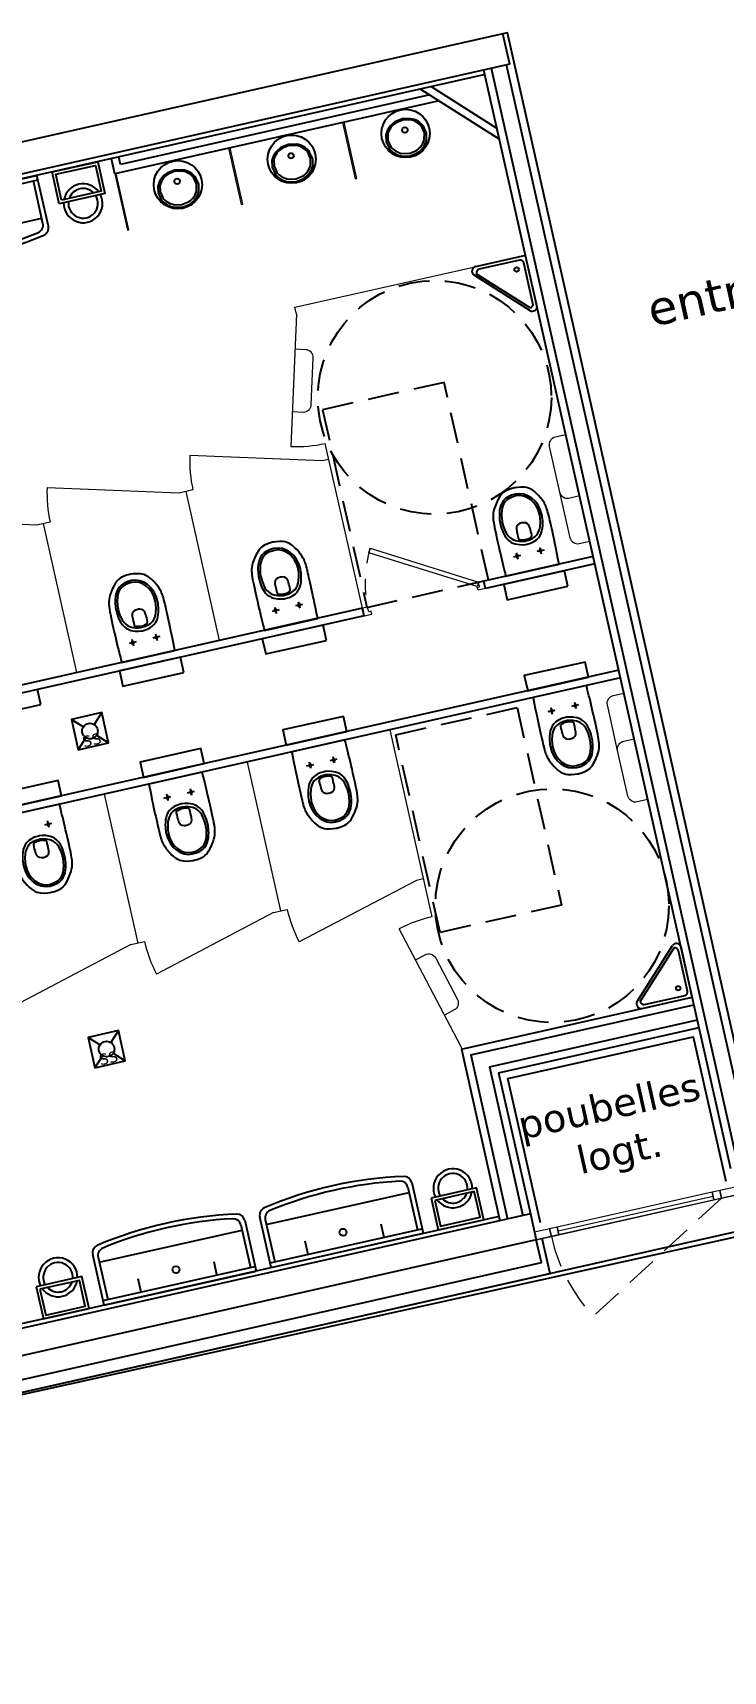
# Model space of a CAD drawing. Header units: metres. Extents: x 595893 to 596105, y 139631 to 139768.
# Drawn here: x 596018.37 to 596022.81, y 139670.27 to 139680.79 of the extents above; entities that cross this region are included whole.
import ezdxf

# ---------------------------------------------------------------- set-up
doc = ezdxf.new("R2010")
doc.units = ezdxf.units.M
doc.header["$MEASUREMENT"] = 0
for name, pattern in [('01', [0.15, 0.1, -0.05]), ('02', [0.28, 0.2, -0.08]), ('DASHED', [0.75, 0.5, -0.25])]:
    doc.linetypes.add(name, pattern=pattern)
doc.layers.add('01-MEN-CP-0.15', color=2, linetype='Continuous', lineweight=18)
for name, color, linetype in [('01-SANITAIRE-0.15', 44, 'Continuous'), ('06-SYMB-DIVERS-0.20', 20, 'Continuous'), ('06-TXT-DIVERS-0.20', 70, 'Continuous'), ('08-VU-0.13', 44, 'Continuous'), ('08-VU-0.20', 32, 'Continuous')]:
    doc.layers.add(name, color=color, linetype=linetype)
doc.styles.add('locaux 100', font='verdana.ttf', dxfattribs={"height": 0.22})
doc.styles.add('locaux 20', font='verdana.ttf', dxfattribs={"height": 0.07})

msp = doc.modelspace()

# ---------------------------------------------------------------- linework, layer by layer
at = {"color": 251, "true_color": 0x666666}
for p, q in [((596020.733, 139680.3), (596020.694, 139680.291)), ((596020.694, 139680.291), (596020.696, 139680.28)), ((596020.733, 139680.3), (596020.772, 139680.308)), ((596020.772, 139680.308), (596020.774, 139680.297)), ((596020.772, 139680.308), (596020.772, 139680.308)), ((596020.001, 139680.135), (596019.962, 139680.126)), ((596019.962, 139680.126), (596019.964, 139680.115)), ((596020.001, 139680.135), (596020.04, 139680.144)), ((596020.04, 139680.144), (596020.042, 139680.133)), ((596020.04, 139680.144), (596020.04, 139680.144)), ((596019.269, 139679.97), (596019.23, 139679.962)), ((596019.23, 139679.962), (596019.233, 139679.951)), ((596019.269, 139679.97), (596019.308, 139679.979)), ((596019.308, 139679.979), (596019.311, 139679.968)), ((596019.308, 139679.979), (596019.309, 139679.979)), ((596017.423, 139679.657), (596018.398, 139679.877)), ((596017.429, 139679.628), (596018.405, 139679.848)), ((596018.437, 139679.568), (596018.376, 139679.841)), ((596018.472, 139679.551), (596018.398, 139679.877)), ((596017.513, 139679.395), (596018.43, 139679.602)), ((596018.62, 139676.385), (596018.697, 139676.337)), ((596018.815, 139676.429), (596018.766, 139676.352)), ((596018.713, 139676.268), (596018.664, 139676.19)), ((596018.782, 139676.283), (596018.859, 139676.234)), ((596018.727, 139674.344), (596018.804, 139674.295)), ((596018.922, 139674.388), (596018.873, 139674.311)), ((596018.889, 139674.242), (596018.966, 139674.193)), ((596018.82, 139674.226), (596018.771, 139674.149)), ((596020.806, 139673.412), (596020.879, 139673.086)), ((596019.872, 139673.142), (596020.789, 139673.348)), ((596020.782, 139673.381), (596020.843, 139673.108)), ((596019.903, 139672.866), (596019.83, 139673.192)), ((596018.799, 139672.9), (596019.716, 139673.107)), ((596019.709, 139673.14), (596019.77, 139672.867)), ((596019.733, 139673.17), (596019.806, 139672.844)), ((596019.865, 139673.175), (596019.926, 139672.902)), ((596019.897, 139672.896), (596020.872, 139673.115)), ((596019.903, 139672.866), (596020.879, 139673.086)), ((596020.629, 139673.06), (596020.61, 139673.144)), ((596020.141, 139672.95), (596020.122, 139673.035)), ((596018.83, 139672.625), (596018.757, 139672.951)), ((596018.792, 139672.933), (596018.853, 139672.661)), ((596018.824, 139672.654), (596019.799, 139672.874)), ((596019.555, 139672.819), (596019.536, 139672.903)), ((596018.83, 139672.625), (596019.806, 139672.844)), ((596019.068, 139672.709), (596019.049, 139672.793))]:
    msp.add_line(p, q, dxfattribs=at)
for points in [[(596020.746, 139680.24), (596020.698, 139680.22, 0.094786), (596020.662, 139680.185, 0.10165), (596020.64, 139680.137), (596020.641, 139680.093), (596020.661, 139680.051, 0.10165), (596020.697, 139680.018, 0.094786), (596020.744, 139680.001), (596020.797, 139680.003), (596020.845, 139680.023, 0.094786), (596020.881, 139680.057, 0.10165), (596020.901, 139680.102), (596020.901, 139680.149), (596020.882, 139680.192, 0.10165), (596020.845, 139680.225, 0.094786), (596020.798, 139680.241)], [(596020.748, 139680.232), (596020.704, 139680.214, 0.094786), (596020.672, 139680.184, 0.10165), (596020.652, 139680.14), (596020.653, 139680.101), (596020.671, 139680.062, 0.10165), (596020.704, 139680.033, 0.094786), (596020.746, 139680.018), (596020.793, 139680.019), (596020.837, 139680.037, 0.094786), (596020.869, 139680.068, 0.10165), (596020.887, 139680.109), (596020.888, 139680.151), (596020.87, 139680.189, 0.10165), (596020.837, 139680.219, 0.094786), (596020.795, 139680.234)], [(596020.014, 139680.075), (596019.966, 139680.055, 0.094786), (596019.93, 139680.021, 0.10165), (596019.908, 139679.972), (596019.91, 139679.929), (596019.929, 139679.886, 0.10165), (596019.966, 139679.853, 0.094786), (596020.013, 139679.836), (596020.065, 139679.838), (596020.113, 139679.858, 0.094786), (596020.15, 139679.892, 0.10165), (596020.17, 139679.937), (596020.17, 139679.984), (596020.15, 139680.027, 0.10165), (596020.114, 139680.06, 0.094786), (596020.067, 139680.077)], [(596020.016, 139680.068), (596019.972, 139680.05, 0.094786), (596019.94, 139680.019, 0.10165), (596019.92, 139679.975), (596019.922, 139679.936), (596019.939, 139679.898, 0.10165), (596019.972, 139679.868, 0.094786), (596020.014, 139679.853), (596020.062, 139679.855), (596020.105, 139679.872, 0.094786), (596020.138, 139679.903, 0.10165), (596020.156, 139679.944), (596020.156, 139679.986), (596020.139, 139680.025, 0.10165), (596020.105, 139680.054, 0.094786), (596020.063, 139680.069)], [(596019.283, 139679.91), (596019.234, 139679.891, 0.094786), (596019.198, 139679.856, 0.10165), (596019.176, 139679.807), (596019.178, 139679.764), (596019.197, 139679.721, 0.10165), (596019.234, 139679.689, 0.094786), (596019.281, 139679.672), (596019.333, 139679.673), (596019.382, 139679.693, 0.094786), (596019.418, 139679.728, 0.10165), (596019.438, 139679.773), (596019.438, 139679.82), (596019.419, 139679.862, 0.10165), (596019.382, 139679.895, 0.094786), (596019.335, 139679.912)], [(596019.284, 139679.903), (596019.241, 139679.885, 0.094786), (596019.208, 139679.854, 0.10165), (596019.189, 139679.811), (596019.19, 139679.772), (596019.207, 139679.733, 0.10165), (596019.24, 139679.704, 0.094786), (596019.283, 139679.689), (596019.33, 139679.69), (596019.373, 139679.708, 0.094786), (596019.406, 139679.739, 0.10165), (596019.424, 139679.779), (596019.424, 139679.822), (596019.407, 139679.86, 0.10165), (596019.374, 139679.89, 0.094786), (596019.331, 139679.905)]]:
    msp.add_lwpolyline(points, format="xyb", close=True, dxfattribs=at)
for points in [[(596018.542, 139679.694), (596018.496, 139679.899), (596018.789, 139679.965), (596018.835, 139679.76)], [(596018.557, 139679.718), (596018.52, 139679.884), (596018.774, 139679.941), (596018.811, 139679.775)], [(596018.664, 139676.19), (596018.859, 139676.234), (596018.815, 139676.429), (596018.62, 139676.385)], [(596018.771, 139674.149), (596018.966, 139674.193), (596018.922, 139674.388), (596018.727, 139674.344)], [(596020.931, 139673.312), (596020.977, 139673.108), (596021.269, 139673.173), (596021.223, 139673.378)], [(596020.954, 139673.297), (596020.992, 139673.132), (596021.245, 139673.189), (596021.208, 139673.354)], [(596018.394, 139672.742), (596018.44, 139672.537), (596018.733, 139672.603), (596018.687, 139672.808)], [(596018.418, 139672.727), (596018.455, 139672.561), (596018.709, 139672.618), (596018.671, 139672.784)]]:
    msp.add_lwpolyline(points, close=True, dxfattribs=at)
for centre, radius in [((596020.767, 139680.146), 0.155), ((596020.035, 139679.981), 0.155), ((596020.762, 139680.168), 0.0175), ((596019.304, 139679.817), 0.155), ((596020.031, 139680.003), 0.0175), ((596019.299, 139679.839), 0.0175), ((596018.739, 139676.31), 0.05), ((596018.846, 139674.269), 0.05), ((596020.365, 139673.093), 0.0225), ((596019.292, 139672.852), 0.0225)]:
    msp.add_circle(centre, radius, dxfattribs=at)
for centre, radius, start, end in [((596020.735, 139680.29), 0.01, 92.0027, 113.347), ((596020.003, 139680.125), 0.01, 92.0027, 113.347), ((596019.271, 139679.96), 0.01, 92.0027, 113.347), ((596018.695, 139679.698), 0.125, 36.253, 169.0966), ((596018.695, 139679.698), 0.125, 178.7882, 26.5613), ((596018.695, 139679.698), 0.095, 174.2663, 31.0833), ((596018.695, 139679.698), 0.095, 44.4317, 160.9179), ((596017.438, 139681.869), 2.55, 273.0013, 292.3483), ((596018.388, 139679.557), 0.05, 292.3483, 12.6748), ((596018.423, 139679.54), 0.05, 293.0466, 12.6748), ((596017.444, 139681.84), 2.55, 272.303, 293.0466), ((596020.857, 139670.903), 2.55, 92.303, 113.0466), ((596020.864, 139670.874), 2.55, 93.0013, 112.3483), ((596020.733, 139673.37), 0.05, 12.6748, 93.0013), ((596020.757, 139673.401), 0.05, 12.6748, 92.303), ((596021.07, 139673.375), 0.125, 358.7882, 206.5613), ((596021.07, 139673.375), 0.095, 354.2663, 211.0833), ((596021.07, 139673.375), 0.125, 216.253, 349.0966), ((596021.07, 139673.375), 0.095, 224.4317, 340.9179), ((596019.784, 139670.662), 2.55, 92.303, 113.0466), ((596019.684, 139673.159), 0.05, 12.6748, 92.303), ((596019.879, 139673.203), 0.05, 113.0466, 192.6748), ((596019.914, 139673.186), 0.05, 112.3483, 192.6748), ((596019.791, 139670.633), 2.55, 93.0013, 112.3483), ((596019.66, 139673.129), 0.05, 12.6748, 93.0013), ((596018.806, 139672.962), 0.05, 113.0466, 192.6748), ((596018.84, 139672.944), 0.05, 112.3483, 192.6748), ((596018.534, 139672.804), 0.125, 358.7882, 206.5613), ((596018.534, 139672.804), 0.095, 354.2663, 211.0833), ((596018.534, 139672.804), 0.125, 216.253, 349.0966), ((596018.534, 139672.804), 0.095, 224.4317, 340.9179)]:
    msp.add_arc(centre, radius, start, end, dxfattribs=at)
at = {"color": 251, "linetype": 'Continuous', "true_color": 0x666666}
for points, knots in [([(596021.753, 139677.382), (596021.753, 139677.382), (596021.411, 139677.305), (596021.411, 139677.305), (596021.411, 139677.305), (596021.384, 139677.408), (596021.361, 139677.512), (596021.338, 139677.616), (596021.338, 139677.616), (596021.328, 139677.662), (596021.327, 139677.721), (596021.348, 139677.769), (596021.348, 139677.769), (596021.368, 139677.818), (596021.404, 139677.857), (596021.464, 139677.871), (596021.464, 139677.871), (596021.534, 139677.886), (596021.594, 139677.856), (596021.633, 139677.808), (596021.633, 139677.808), (596021.661, 139677.774), (596021.677, 139677.732), (596021.686, 139677.694), (596021.686, 139677.694), (596021.71, 139677.59), (596021.732, 139677.486), (596021.753, 139677.382)], [0, 0, 0, 0, 0.125, 0.125, 0.125, 0.1875, 0.25, 0.25, 0.25, 0.3125, 0.375, 0.375, 0.375, 0.4375, 0.5, 0.5, 0.5, 0.5625, 0.625, 0.625, 0.625, 0.6875, 0.75, 0.75, 0.75, 0.875, 1, 1, 1, 1]), ([(596021.472, 139677.831), (596021.546, 139677.847), (596021.622, 139677.789), (596021.642, 139677.7), (596021.642, 139677.7), (596021.662, 139677.611), (596021.618, 139677.526), (596021.545, 139677.509), (596021.545, 139677.509), (596021.471, 139677.493), (596021.395, 139677.551), (596021.375, 139677.64), (596021.375, 139677.64), (596021.355, 139677.729), (596021.399, 139677.814), (596021.472, 139677.831)], [0, 0, 0, 0, 0.2, 0.2, 0.2, 0.3, 0.4, 0.4, 0.4, 0.5, 0.6, 0.6, 0.6, 0.8, 1, 1, 1, 1]), ([(596021.475, 139677.819), (596021.541, 139677.834), (596021.609, 139677.782), (596021.627, 139677.702), (596021.627, 139677.702), (596021.645, 139677.622), (596021.606, 139677.546), (596021.54, 139677.531), (596021.54, 139677.531), (596021.474, 139677.516), (596021.406, 139677.568), (596021.388, 139677.648), (596021.388, 139677.648), (596021.37, 139677.728), (596021.409, 139677.804), (596021.475, 139677.819)], [0, 0, 0, 0, 0.2, 0.2, 0.2, 0.3, 0.4, 0.4, 0.4, 0.5, 0.6, 0.6, 0.6, 0.8, 1, 1, 1, 1]), ([(596021.578, 139677.568), (596021.579, 139677.564), (596021.577, 139677.558), (596021.574, 139677.556), (596021.574, 139677.556), (596021.563, 139677.548), (596021.551, 139677.542), (596021.538, 139677.54), (596021.538, 139677.54), (596021.525, 139677.537), (596021.512, 139677.537), (596021.499, 139677.539), (596021.499, 139677.539), (596021.495, 139677.54), (596021.491, 139677.544), (596021.49, 139677.548), (596021.49, 139677.548), (596021.485, 139677.58), (596021.469, 139677.636), (596021.514, 139677.646), (596021.514, 139677.646), (596021.559, 139677.657), (596021.569, 139677.601), (596021.578, 139677.568)], [0, 0, 0, 0, 0.142857, 0.142857, 0.142857, 0.214286, 0.285714, 0.285714, 0.285714, 0.357143, 0.428571, 0.428571, 0.428571, 0.5, 0.571429, 0.571429, 0.571429, 0.642857, 0.714286, 0.714286, 0.714286, 0.857143, 1, 1, 1, 1]), ([(596020.202, 139677.033), (596020.202, 139677.033), (596019.86, 139676.956), (596019.86, 139676.956), (596019.86, 139676.956), (596019.833, 139677.059), (596019.81, 139677.163), (596019.787, 139677.267), (596019.787, 139677.267), (596019.777, 139677.314), (596019.775, 139677.372), (596019.796, 139677.42), (596019.796, 139677.42), (596019.817, 139677.469), (596019.853, 139677.508), (596019.912, 139677.522), (596019.912, 139677.522), (596019.983, 139677.538), (596020.042, 139677.507), (596020.082, 139677.459), (596020.082, 139677.459), (596020.11, 139677.425), (596020.126, 139677.383), (596020.135, 139677.345), (596020.135, 139677.345), (596020.159, 139677.241), (596020.181, 139677.138), (596020.202, 139677.033)], [0, 0, 0, 0, 0.125, 0.125, 0.125, 0.1875, 0.25, 0.25, 0.25, 0.3125, 0.375, 0.375, 0.375, 0.4375, 0.5, 0.5, 0.5, 0.5625, 0.625, 0.625, 0.625, 0.6875, 0.75, 0.75, 0.75, 0.875, 1, 1, 1, 1]), ([(596019.921, 139677.482), (596019.995, 139677.499), (596020.071, 139677.44), (596020.091, 139677.351), (596020.091, 139677.351), (596020.111, 139677.262), (596020.067, 139677.177), (596019.994, 139677.161), (596019.994, 139677.161), (596019.92, 139677.144), (596019.844, 139677.203), (596019.824, 139677.291), (596019.824, 139677.291), (596019.804, 139677.38), (596019.848, 139677.465), (596019.921, 139677.482)], [0, 0, 0, 0, 0.2, 0.2, 0.2, 0.3, 0.4, 0.4, 0.4, 0.5, 0.6, 0.6, 0.6, 0.8, 1, 1, 1, 1]), ([(596019.924, 139677.47), (596019.99, 139677.485), (596020.058, 139677.433), (596020.076, 139677.353), (596020.076, 139677.353), (596020.094, 139677.273), (596020.055, 139677.197), (596019.989, 139677.182), (596019.989, 139677.182), (596019.923, 139677.167), (596019.855, 139677.22), (596019.837, 139677.299), (596019.837, 139677.299), (596019.819, 139677.379), (596019.858, 139677.456), (596019.924, 139677.47)], [0, 0, 0, 0, 0.2, 0.2, 0.2, 0.3, 0.4, 0.4, 0.4, 0.5, 0.6, 0.6, 0.6, 0.8, 1, 1, 1, 1]), ([(596021.481, 139677.441), (596021.485, 139677.442), (596021.489, 139677.44), (596021.49, 139677.436), (596021.49, 139677.436), (596021.491, 139677.432), (596021.488, 139677.428), (596021.484, 139677.427), (596021.484, 139677.427), (596021.48, 139677.426), (596021.476, 139677.428), (596021.475, 139677.432), (596021.475, 139677.432), (596021.474, 139677.436), (596021.477, 139677.44), (596021.481, 139677.441)], [0, 0, 0, 0, 0.2, 0.2, 0.2, 0.3, 0.4, 0.4, 0.4, 0.5, 0.6, 0.6, 0.6, 0.8, 1, 1, 1, 1]), ([(596021.632, 139677.475), (596021.636, 139677.476), (596021.64, 139677.474), (596021.641, 139677.47), (596021.641, 139677.47), (596021.642, 139677.466), (596021.639, 139677.462), (596021.635, 139677.461), (596021.635, 139677.461), (596021.631, 139677.46), (596021.627, 139677.462), (596021.626, 139677.466), (596021.626, 139677.466), (596021.625, 139677.47), (596021.628, 139677.474), (596021.632, 139677.475)], [0, 0, 0, 0, 0.2, 0.2, 0.2, 0.3, 0.4, 0.4, 0.4, 0.5, 0.6, 0.6, 0.6, 0.8, 1, 1, 1, 1]), ([(596019.285, 139676.827), (596019.285, 139676.827), (596018.943, 139676.75), (596018.943, 139676.75), (596018.943, 139676.75), (596018.916, 139676.853), (596018.892, 139676.957), (596018.87, 139677.061), (596018.87, 139677.061), (596018.86, 139677.107), (596018.858, 139677.166), (596018.879, 139677.214), (596018.879, 139677.214), (596018.9, 139677.263), (596018.936, 139677.302), (596018.995, 139677.315), (596018.995, 139677.315), (596019.066, 139677.331), (596019.125, 139677.301), (596019.165, 139677.253), (596019.165, 139677.253), (596019.192, 139677.219), (596019.209, 139677.177), (596019.218, 139677.139), (596019.218, 139677.139), (596019.242, 139677.035), (596019.264, 139676.931), (596019.285, 139676.827)], [0, 0, 0, 0, 0.125, 0.125, 0.125, 0.1875, 0.25, 0.25, 0.25, 0.3125, 0.375, 0.375, 0.375, 0.4375, 0.5, 0.5, 0.5, 0.5625, 0.625, 0.625, 0.625, 0.6875, 0.75, 0.75, 0.75, 0.875, 1, 1, 1, 1]), ([(596019.004, 139677.276), (596019.078, 139677.292), (596019.154, 139677.234), (596019.174, 139677.145), (596019.174, 139677.145), (596019.194, 139677.056), (596019.15, 139676.971), (596019.076, 139676.954), (596019.076, 139676.954), (596019.003, 139676.938), (596018.927, 139676.996), (596018.907, 139677.085), (596018.907, 139677.085), (596018.887, 139677.174), (596018.931, 139677.259), (596019.004, 139677.276)], [0, 0, 0, 0, 0.2, 0.2, 0.2, 0.3, 0.4, 0.4, 0.4, 0.5, 0.6, 0.6, 0.6, 0.8, 1, 1, 1, 1]), ([(596020.026, 139677.219), (596020.027, 139677.215), (596020.026, 139677.209), (596020.022, 139677.207), (596020.022, 139677.207), (596020.012, 139677.199), (596020, 139677.194), (596019.987, 139677.191), (596019.987, 139677.191), (596019.974, 139677.188), (596019.96, 139677.188), (596019.948, 139677.19), (596019.948, 139677.19), (596019.944, 139677.191), (596019.94, 139677.195), (596019.939, 139677.199), (596019.939, 139677.199), (596019.934, 139677.231), (596019.918, 139677.288), (596019.963, 139677.298), (596019.963, 139677.298), (596020.008, 139677.308), (596020.018, 139677.252), (596020.026, 139677.219)], [0, 0, 0, 0, 0.142857, 0.142857, 0.142857, 0.214286, 0.285714, 0.285714, 0.285714, 0.357143, 0.428571, 0.428571, 0.428571, 0.5, 0.571429, 0.571429, 0.571429, 0.642857, 0.714286, 0.714286, 0.714286, 0.857143, 1, 1, 1, 1]), ([(596019.007, 139677.264), (596019.073, 139677.279), (596019.141, 139677.226), (596019.159, 139677.147), (596019.159, 139677.147), (596019.177, 139677.067), (596019.138, 139676.991), (596019.072, 139676.976), (596019.072, 139676.976), (596019.006, 139676.961), (596018.938, 139677.013), (596018.92, 139677.093), (596018.92, 139677.093), (596018.902, 139677.173), (596018.941, 139677.249), (596019.007, 139677.264)], [0, 0, 0, 0, 0.2, 0.2, 0.2, 0.3, 0.4, 0.4, 0.4, 0.5, 0.6, 0.6, 0.6, 0.8, 1, 1, 1, 1]), ([(596019.109, 139677.012), (596019.11, 139677.008), (596019.109, 139677.003), (596019.105, 139677.001), (596019.105, 139677.001), (596019.095, 139676.993), (596019.083, 139676.987), (596019.07, 139676.984), (596019.07, 139676.984), (596019.057, 139676.982), (596019.043, 139676.982), (596019.03, 139676.984), (596019.03, 139676.984), (596019.026, 139676.985), (596019.023, 139676.989), (596019.022, 139676.993), (596019.022, 139676.993), (596019.017, 139677.025), (596019.001, 139677.081), (596019.046, 139677.091), (596019.046, 139677.091), (596019.091, 139677.101), (596019.101, 139677.046), (596019.109, 139677.012)], [0, 0, 0, 0, 0.142857, 0.142857, 0.142857, 0.214286, 0.285714, 0.285714, 0.285714, 0.357143, 0.428571, 0.428571, 0.428571, 0.5, 0.571429, 0.571429, 0.571429, 0.642857, 0.714286, 0.714286, 0.714286, 0.857143, 1, 1, 1, 1]), ([(596019.929, 139677.092), (596019.933, 139677.093), (596019.937, 139677.091), (596019.938, 139677.087), (596019.938, 139677.087), (596019.939, 139677.083), (596019.937, 139677.079), (596019.933, 139677.078), (596019.933, 139677.078), (596019.929, 139677.077), (596019.925, 139677.079), (596019.924, 139677.083), (596019.924, 139677.083), (596019.923, 139677.087), (596019.925, 139677.091), (596019.929, 139677.092)], [0, 0, 0, 0, 0.2, 0.2, 0.2, 0.3, 0.4, 0.4, 0.4, 0.5, 0.6, 0.6, 0.6, 0.8, 1, 1, 1, 1]), ([(596020.081, 139677.126), (596020.085, 139677.127), (596020.089, 139677.125), (596020.09, 139677.121), (596020.09, 139677.121), (596020.091, 139677.117), (596020.088, 139677.113), (596020.084, 139677.112), (596020.084, 139677.112), (596020.08, 139677.111), (596020.076, 139677.113), (596020.075, 139677.117), (596020.075, 139677.117), (596020.074, 139677.121), (596020.077, 139677.125), (596020.081, 139677.126)], [0, 0, 0, 0, 0.2, 0.2, 0.2, 0.3, 0.4, 0.4, 0.4, 0.5, 0.6, 0.6, 0.6, 0.8, 1, 1, 1, 1]), ([(596019.012, 139676.886), (596019.016, 139676.887), (596019.02, 139676.884), (596019.021, 139676.88), (596019.021, 139676.88), (596019.022, 139676.876), (596019.02, 139676.872), (596019.016, 139676.872), (596019.016, 139676.872), (596019.012, 139676.871), (596019.008, 139676.873), (596019.007, 139676.877), (596019.007, 139676.877), (596019.006, 139676.881), (596019.008, 139676.885), (596019.012, 139676.886)], [0, 0, 0, 0, 0.2, 0.2, 0.2, 0.3, 0.4, 0.4, 0.4, 0.5, 0.6, 0.6, 0.6, 0.8, 1, 1, 1, 1]), ([(596019.164, 139676.92), (596019.168, 139676.921), (596019.172, 139676.918), (596019.173, 139676.914), (596019.173, 139676.914), (596019.173, 139676.91), (596019.171, 139676.906), (596019.167, 139676.906), (596019.167, 139676.906), (596019.163, 139676.905), (596019.159, 139676.907), (596019.158, 139676.911), (596019.158, 139676.911), (596019.157, 139676.915), (596019.16, 139676.919), (596019.164, 139676.92)], [0, 0, 0, 0, 0.2, 0.2, 0.2, 0.3, 0.4, 0.4, 0.4, 0.5, 0.6, 0.6, 0.6, 0.8, 1, 1, 1, 1]), ([(596021.586, 139676.525), (596021.586, 139676.525), (596021.928, 139676.602), (596021.928, 139676.602), (596021.928, 139676.602), (596021.955, 139676.499), (596021.978, 139676.395), (596022.001, 139676.291), (596022.001, 139676.291), (596022.011, 139676.244), (596022.013, 139676.186), (596021.992, 139676.137), (596021.992, 139676.137), (596021.971, 139676.089), (596021.935, 139676.05), (596021.876, 139676.036), (596021.876, 139676.036), (596021.805, 139676.02), (596021.746, 139676.051), (596021.706, 139676.099), (596021.706, 139676.099), (596021.678, 139676.133), (596021.662, 139676.175), (596021.653, 139676.213), (596021.653, 139676.213), (596021.629, 139676.317), (596021.607, 139676.42), (596021.586, 139676.525)], [0, 0, 0, 0, 0.125, 0.125, 0.125, 0.1875, 0.25, 0.25, 0.25, 0.3125, 0.375, 0.375, 0.375, 0.4375, 0.5, 0.5, 0.5, 0.5625, 0.625, 0.625, 0.625, 0.6875, 0.75, 0.75, 0.75, 0.875, 1, 1, 1, 1]), ([(596021.707, 139676.432), (596021.703, 139676.431), (596021.699, 139676.433), (596021.698, 139676.437), (596021.698, 139676.437), (596021.697, 139676.441), (596021.7, 139676.445), (596021.704, 139676.446), (596021.704, 139676.446), (596021.708, 139676.447), (596021.712, 139676.445), (596021.713, 139676.44), (596021.713, 139676.44), (596021.714, 139676.436), (596021.711, 139676.432), (596021.707, 139676.432)], [0, 0, 0, 0, 0.2, 0.2, 0.2, 0.3, 0.4, 0.4, 0.4, 0.5, 0.6, 0.6, 0.6, 0.8, 1, 1, 1, 1]), ([(596021.859, 139676.466), (596021.855, 139676.465), (596021.851, 139676.467), (596021.85, 139676.471), (596021.85, 139676.471), (596021.849, 139676.475), (596021.851, 139676.479), (596021.855, 139676.48), (596021.855, 139676.48), (596021.859, 139676.481), (596021.863, 139676.479), (596021.864, 139676.475), (596021.864, 139676.475), (596021.865, 139676.47), (596021.863, 139676.467), (596021.859, 139676.466)], [0, 0, 0, 0, 0.2, 0.2, 0.2, 0.3, 0.4, 0.4, 0.4, 0.5, 0.6, 0.6, 0.6, 0.8, 1, 1, 1, 1]), ([(596021.867, 139676.076), (596021.793, 139676.059), (596021.717, 139676.118), (596021.697, 139676.207), (596021.697, 139676.207), (596021.677, 139676.295), (596021.721, 139676.381), (596021.795, 139676.397), (596021.795, 139676.397), (596021.868, 139676.414), (596021.944, 139676.355), (596021.964, 139676.267), (596021.964, 139676.267), (596021.984, 139676.178), (596021.94, 139676.092), (596021.867, 139676.076)], [0, 0, 0, 0, 0.2, 0.2, 0.2, 0.3, 0.4, 0.4, 0.4, 0.5, 0.6, 0.6, 0.6, 0.8, 1, 1, 1, 1]), ([(596021.864, 139676.088), (596021.798, 139676.073), (596021.73, 139676.125), (596021.712, 139676.205), (596021.712, 139676.205), (596021.694, 139676.284), (596021.733, 139676.361), (596021.799, 139676.376), (596021.799, 139676.376), (596021.865, 139676.391), (596021.933, 139676.338), (596021.951, 139676.259), (596021.951, 139676.259), (596021.969, 139676.179), (596021.93, 139676.102), (596021.864, 139676.088)], [0, 0, 0, 0, 0.2, 0.2, 0.2, 0.3, 0.4, 0.4, 0.4, 0.5, 0.6, 0.6, 0.6, 0.8, 1, 1, 1, 1]), ([(596021.762, 139676.339), (596021.761, 139676.343), (596021.762, 139676.349), (596021.766, 139676.351), (596021.766, 139676.351), (596021.776, 139676.358), (596021.788, 139676.364), (596021.801, 139676.367), (596021.801, 139676.367), (596021.814, 139676.37), (596021.828, 139676.37), (596021.84, 139676.368), (596021.84, 139676.368), (596021.844, 139676.367), (596021.848, 139676.363), (596021.849, 139676.359), (596021.849, 139676.359), (596021.854, 139676.327), (596021.87, 139676.27), (596021.825, 139676.26), (596021.825, 139676.26), (596021.78, 139676.25), (596021.77, 139676.306), (596021.762, 139676.339)], [0, 0, 0, 0, 0.142857, 0.142857, 0.142857, 0.214286, 0.285714, 0.285714, 0.285714, 0.357143, 0.428571, 0.428571, 0.428571, 0.5, 0.571429, 0.571429, 0.571429, 0.642857, 0.714286, 0.714286, 0.714286, 0.857143, 1, 1, 1, 1]), ([(596020.035, 139676.176), (596020.035, 139676.176), (596020.377, 139676.253), (596020.377, 139676.253), (596020.377, 139676.253), (596020.404, 139676.15), (596020.427, 139676.046), (596020.45, 139675.942), (596020.45, 139675.942), (596020.46, 139675.895), (596020.461, 139675.837), (596020.441, 139675.789), (596020.441, 139675.789), (596020.42, 139675.74), (596020.384, 139675.701), (596020.324, 139675.687), (596020.324, 139675.687), (596020.254, 139675.672), (596020.194, 139675.702), (596020.155, 139675.75), (596020.155, 139675.75), (596020.127, 139675.784), (596020.111, 139675.826), (596020.102, 139675.864), (596020.102, 139675.864), (596020.078, 139675.968), (596020.056, 139676.072), (596020.035, 139676.176)], [0, 0, 0, 0, 0.125, 0.125, 0.125, 0.1875, 0.25, 0.25, 0.25, 0.3125, 0.375, 0.375, 0.375, 0.4375, 0.5, 0.5, 0.5, 0.5625, 0.625, 0.625, 0.625, 0.6875, 0.75, 0.75, 0.75, 0.875, 1, 1, 1, 1]), ([(596020.307, 139676.117), (596020.303, 139676.116), (596020.299, 139676.118), (596020.298, 139676.122), (596020.298, 139676.122), (596020.297, 139676.126), (596020.3, 139676.13), (596020.304, 139676.131), (596020.304, 139676.131), (596020.308, 139676.132), (596020.312, 139676.13), (596020.313, 139676.126), (596020.313, 139676.126), (596020.314, 139676.122), (596020.311, 139676.118), (596020.307, 139676.117)], [0, 0, 0, 0, 0.2, 0.2, 0.2, 0.3, 0.4, 0.4, 0.4, 0.5, 0.6, 0.6, 0.6, 0.8, 1, 1, 1, 1]), ([(596019.118, 139675.969), (596019.118, 139675.969), (596019.46, 139676.046), (596019.46, 139676.046), (596019.46, 139676.046), (596019.486, 139675.943), (596019.51, 139675.84), (596019.533, 139675.736), (596019.533, 139675.736), (596019.543, 139675.689), (596019.544, 139675.631), (596019.523, 139675.582), (596019.523, 139675.582), (596019.503, 139675.534), (596019.467, 139675.494), (596019.407, 139675.481), (596019.407, 139675.481), (596019.337, 139675.465), (596019.277, 139675.496), (596019.238, 139675.544), (596019.238, 139675.544), (596019.21, 139675.577), (596019.194, 139675.62), (596019.185, 139675.658), (596019.185, 139675.658), (596019.161, 139675.761), (596019.138, 139675.865), (596019.118, 139675.969)], [0, 0, 0, 0, 0.125, 0.125, 0.125, 0.1875, 0.25, 0.25, 0.25, 0.3125, 0.375, 0.375, 0.375, 0.4375, 0.5, 0.5, 0.5, 0.5625, 0.625, 0.625, 0.625, 0.6875, 0.75, 0.75, 0.75, 0.875, 1, 1, 1, 1]), ([(596020.316, 139675.727), (596020.242, 139675.71), (596020.166, 139675.769), (596020.146, 139675.858), (596020.146, 139675.858), (596020.126, 139675.947), (596020.17, 139676.032), (596020.243, 139676.049), (596020.243, 139676.049), (596020.317, 139676.065), (596020.393, 139676.007), (596020.413, 139675.918), (596020.413, 139675.918), (596020.433, 139675.829), (596020.389, 139675.744), (596020.316, 139675.727)], [0, 0, 0, 0, 0.2, 0.2, 0.2, 0.3, 0.4, 0.4, 0.4, 0.5, 0.6, 0.6, 0.6, 0.8, 1, 1, 1, 1]), ([(596020.156, 139676.083), (596020.152, 139676.082), (596020.148, 139676.084), (596020.147, 139676.088), (596020.147, 139676.088), (596020.146, 139676.092), (596020.149, 139676.096), (596020.153, 139676.097), (596020.153, 139676.097), (596020.157, 139676.098), (596020.161, 139676.096), (596020.162, 139676.092), (596020.162, 139676.092), (596020.163, 139676.088), (596020.16, 139676.084), (596020.156, 139676.083)], [0, 0, 0, 0, 0.2, 0.2, 0.2, 0.3, 0.4, 0.4, 0.4, 0.5, 0.6, 0.6, 0.6, 0.8, 1, 1, 1, 1]), ([(596020.313, 139675.739), (596020.247, 139675.724), (596020.179, 139675.776), (596020.161, 139675.856), (596020.161, 139675.856), (596020.143, 139675.936), (596020.182, 139676.012), (596020.248, 139676.027), (596020.248, 139676.027), (596020.314, 139676.042), (596020.382, 139675.989), (596020.4, 139675.91), (596020.4, 139675.91), (596020.418, 139675.83), (596020.379, 139675.754), (596020.313, 139675.739)], [0, 0, 0, 0, 0.2, 0.2, 0.2, 0.3, 0.4, 0.4, 0.4, 0.5, 0.6, 0.6, 0.6, 0.8, 1, 1, 1, 1]), ([(596019.39, 139675.91), (596019.386, 139675.91), (596019.382, 139675.912), (596019.381, 139675.916), (596019.381, 139675.916), (596019.38, 139675.92), (596019.383, 139675.924), (596019.387, 139675.925), (596019.387, 139675.925), (596019.391, 139675.926), (596019.395, 139675.923), (596019.396, 139675.919), (596019.396, 139675.919), (596019.397, 139675.915), (596019.394, 139675.911), (596019.39, 139675.91)], [0, 0, 0, 0, 0.2, 0.2, 0.2, 0.3, 0.4, 0.4, 0.4, 0.5, 0.6, 0.6, 0.6, 0.8, 1, 1, 1, 1]), ([(596020.21, 139675.99), (596020.21, 139675.994), (596020.211, 139676), (596020.214, 139676.002), (596020.214, 139676.002), (596020.225, 139676.01), (596020.237, 139676.015), (596020.25, 139676.018), (596020.25, 139676.018), (596020.263, 139676.021), (596020.276, 139676.021), (596020.289, 139676.019), (596020.289, 139676.019), (596020.293, 139676.018), (596020.297, 139676.014), (596020.298, 139676.01), (596020.298, 139676.01), (596020.303, 139675.978), (596020.319, 139675.922), (596020.274, 139675.911), (596020.274, 139675.911), (596020.229, 139675.901), (596020.219, 139675.957), (596020.21, 139675.99)], [0, 0, 0, 0, 0.142857, 0.142857, 0.142857, 0.214286, 0.285714, 0.285714, 0.285714, 0.357143, 0.428571, 0.428571, 0.428571, 0.5, 0.571429, 0.571429, 0.571429, 0.642857, 0.714286, 0.714286, 0.714286, 0.857143, 1, 1, 1, 1]), ([(596018.201, 139675.763), (596018.201, 139675.763), (596018.543, 139675.84), (596018.543, 139675.84), (596018.543, 139675.84), (596018.569, 139675.737), (596018.593, 139675.634), (596018.616, 139675.53), (596018.616, 139675.53), (596018.626, 139675.483), (596018.627, 139675.425), (596018.606, 139675.376), (596018.606, 139675.376), (596018.586, 139675.328), (596018.55, 139675.288), (596018.49, 139675.275), (596018.49, 139675.275), (596018.419, 139675.259), (596018.36, 139675.29), (596018.321, 139675.338), (596018.321, 139675.338), (596018.293, 139675.371), (596018.276, 139675.414), (596018.268, 139675.452), (596018.268, 139675.452), (596018.244, 139675.555), (596018.221, 139675.659), (596018.201, 139675.763)], [0, 0, 0, 0, 0.125, 0.125, 0.125, 0.1875, 0.25, 0.25, 0.25, 0.3125, 0.375, 0.375, 0.375, 0.4375, 0.5, 0.5, 0.5, 0.5625, 0.625, 0.625, 0.625, 0.6875, 0.75, 0.75, 0.75, 0.875, 1, 1, 1, 1]), ([(596019.398, 139675.521), (596019.325, 139675.504), (596019.249, 139675.563), (596019.229, 139675.652), (596019.229, 139675.652), (596019.209, 139675.74), (596019.253, 139675.826), (596019.326, 139675.842), (596019.326, 139675.842), (596019.4, 139675.859), (596019.476, 139675.8), (596019.496, 139675.712), (596019.496, 139675.712), (596019.516, 139675.623), (596019.472, 139675.537), (596019.398, 139675.521)], [0, 0, 0, 0, 0.2, 0.2, 0.2, 0.3, 0.4, 0.4, 0.4, 0.5, 0.6, 0.6, 0.6, 0.8, 1, 1, 1, 1]), ([(596019.239, 139675.876), (596019.235, 139675.876), (596019.231, 139675.878), (596019.23, 139675.882), (596019.23, 139675.882), (596019.229, 139675.886), (596019.232, 139675.89), (596019.236, 139675.891), (596019.236, 139675.891), (596019.24, 139675.892), (596019.244, 139675.889), (596019.245, 139675.885), (596019.245, 139675.885), (596019.245, 139675.881), (596019.243, 139675.877), (596019.239, 139675.876)], [0, 0, 0, 0, 0.2, 0.2, 0.2, 0.3, 0.4, 0.4, 0.4, 0.5, 0.6, 0.6, 0.6, 0.8, 1, 1, 1, 1]), ([(596019.396, 139675.532), (596019.33, 139675.518), (596019.262, 139675.57), (596019.244, 139675.65), (596019.244, 139675.65), (596019.226, 139675.729), (596019.265, 139675.806), (596019.331, 139675.821), (596019.331, 139675.821), (596019.397, 139675.836), (596019.465, 139675.783), (596019.483, 139675.704), (596019.483, 139675.704), (596019.501, 139675.624), (596019.462, 139675.547), (596019.396, 139675.532)], [0, 0, 0, 0, 0.2, 0.2, 0.2, 0.3, 0.4, 0.4, 0.4, 0.5, 0.6, 0.6, 0.6, 0.8, 1, 1, 1, 1]), ([(596019.293, 139675.784), (596019.292, 139675.788), (596019.294, 139675.793), (596019.297, 139675.796), (596019.297, 139675.796), (596019.308, 139675.803), (596019.32, 139675.809), (596019.333, 139675.812), (596019.333, 139675.812), (596019.346, 139675.815), (596019.359, 139675.815), (596019.372, 139675.813), (596019.372, 139675.813), (596019.376, 139675.812), (596019.38, 139675.808), (596019.381, 139675.804), (596019.381, 139675.804), (596019.386, 139675.772), (596019.402, 139675.715), (596019.357, 139675.705), (596019.357, 139675.705), (596019.312, 139675.695), (596019.302, 139675.75), (596019.293, 139675.784)], [0, 0, 0, 0, 0.142857, 0.142857, 0.142857, 0.214286, 0.285714, 0.285714, 0.285714, 0.357143, 0.428571, 0.428571, 0.428571, 0.5, 0.571429, 0.571429, 0.571429, 0.642857, 0.714286, 0.714286, 0.714286, 0.857143, 1, 1, 1, 1]), ([(596018.473, 139675.704), (596018.469, 139675.703), (596018.465, 139675.706), (596018.464, 139675.71), (596018.464, 139675.71), (596018.463, 139675.714), (596018.466, 139675.718), (596018.47, 139675.719), (596018.47, 139675.719), (596018.474, 139675.72), (596018.478, 139675.717), (596018.479, 139675.713), (596018.479, 139675.713), (596018.48, 139675.709), (596018.477, 139675.705), (596018.473, 139675.704)], [0, 0, 0, 0, 0.2, 0.2, 0.2, 0.3, 0.4, 0.4, 0.4, 0.5, 0.6, 0.6, 0.6, 0.8, 1, 1, 1, 1]), ([(596018.481, 139675.315), (596018.408, 139675.298), (596018.332, 139675.357), (596018.312, 139675.445), (596018.312, 139675.445), (596018.292, 139675.534), (596018.335, 139675.619), (596018.409, 139675.636), (596018.409, 139675.636), (596018.483, 139675.653), (596018.559, 139675.594), (596018.578, 139675.505), (596018.578, 139675.505), (596018.598, 139675.416), (596018.555, 139675.331), (596018.481, 139675.315)], [0, 0, 0, 0, 0.2, 0.2, 0.2, 0.3, 0.4, 0.4, 0.4, 0.5, 0.6, 0.6, 0.6, 0.8, 1, 1, 1, 1]), ([(596018.479, 139675.326), (596018.413, 139675.311), (596018.344, 139675.364), (596018.327, 139675.443), (596018.327, 139675.443), (596018.309, 139675.523), (596018.348, 139675.6), (596018.414, 139675.615), (596018.414, 139675.615), (596018.48, 139675.629), (596018.548, 139675.577), (596018.566, 139675.497), (596018.566, 139675.497), (596018.584, 139675.418), (596018.545, 139675.341), (596018.479, 139675.326)], [0, 0, 0, 0, 0.2, 0.2, 0.2, 0.3, 0.4, 0.4, 0.4, 0.5, 0.6, 0.6, 0.6, 0.8, 1, 1, 1, 1]), ([(596018.376, 139675.578), (596018.375, 139675.582), (596018.377, 139675.587), (596018.38, 139675.59), (596018.38, 139675.59), (596018.391, 139675.597), (596018.403, 139675.603), (596018.416, 139675.606), (596018.416, 139675.606), (596018.428, 139675.609), (596018.442, 139675.609), (596018.455, 139675.606), (596018.455, 139675.606), (596018.459, 139675.606), (596018.463, 139675.601), (596018.463, 139675.597), (596018.463, 139675.597), (596018.469, 139675.566), (596018.485, 139675.509), (596018.44, 139675.499), (596018.44, 139675.499), (596018.395, 139675.489), (596018.384, 139675.544), (596018.376, 139675.578)], [0, 0, 0, 0, 0.142857, 0.142857, 0.142857, 0.214286, 0.285714, 0.285714, 0.285714, 0.357143, 0.428571, 0.428571, 0.428571, 0.5, 0.571429, 0.571429, 0.571429, 0.642857, 0.714286, 0.714286, 0.714286, 0.857143, 1, 1, 1, 1])]:
    msp.add_open_spline(points, degree=3, knots=knots, dxfattribs=at)
at = {"color": 251, "linetype": 'DASHED', "true_color": 0x666666}
for points in [[(596021.462, 139677.429), (596021.462, 139677.429), (596021.507, 139677.439), (596021.507, 139677.439)], [(596021.477, 139677.455), (596021.477, 139677.455), (596021.487, 139677.413), (596021.487, 139677.413)], [(596021.613, 139677.464), (596021.613, 139677.464), (596021.659, 139677.474), (596021.659, 139677.474)], [(596021.629, 139677.489), (596021.629, 139677.489), (596021.638, 139677.447), (596021.638, 139677.447)], [(596019.911, 139677.08), (596019.911, 139677.08), (596019.956, 139677.09), (596019.956, 139677.09)], [(596019.926, 139677.106), (596019.926, 139677.106), (596019.936, 139677.064), (596019.936, 139677.064)], [(596020.062, 139677.115), (596020.062, 139677.115), (596020.107, 139677.125), (596020.107, 139677.125)], [(596020.077, 139677.14), (596020.077, 139677.14), (596020.087, 139677.098), (596020.087, 139677.098)], [(596018.994, 139676.874), (596018.994, 139676.874), (596019.039, 139676.884), (596019.039, 139676.884)], [(596019.009, 139676.9), (596019.009, 139676.9), (596019.018, 139676.858), (596019.018, 139676.858)], [(596019.145, 139676.908), (596019.145, 139676.908), (596019.19, 139676.919), (596019.19, 139676.919)], [(596019.16, 139676.934), (596019.16, 139676.934), (596019.17, 139676.892), (596019.17, 139676.892)], [(596021.711, 139676.417), (596021.711, 139676.417), (596021.701, 139676.46), (596021.701, 139676.46)], [(596021.877, 139676.478), (596021.877, 139676.478), (596021.832, 139676.467), (596021.832, 139676.467)], [(596021.862, 139676.452), (596021.862, 139676.452), (596021.853, 139676.494), (596021.853, 139676.494)], [(596021.726, 139676.443), (596021.726, 139676.443), (596021.681, 139676.433), (596021.681, 139676.433)], [(596020.311, 139676.103), (596020.311, 139676.103), (596020.301, 139676.145), (596020.301, 139676.145)], [(596020.175, 139676.094), (596020.175, 139676.094), (596020.129, 139676.084), (596020.129, 139676.084)], [(596020.159, 139676.069), (596020.159, 139676.069), (596020.15, 139676.111), (596020.15, 139676.111)], [(596020.326, 139676.129), (596020.326, 139676.129), (596020.281, 139676.119), (596020.281, 139676.119)], [(596019.409, 139675.922), (596019.409, 139675.922), (596019.364, 139675.912), (596019.364, 139675.912)], [(596019.394, 139675.897), (596019.394, 139675.897), (596019.384, 139675.939), (596019.384, 139675.939)], [(596019.257, 139675.888), (596019.257, 139675.888), (596019.212, 139675.878), (596019.212, 139675.878)], [(596019.242, 139675.862), (596019.242, 139675.862), (596019.233, 139675.905), (596019.233, 139675.905)], [(596018.492, 139675.716), (596018.492, 139675.716), (596018.447, 139675.706), (596018.447, 139675.706)], [(596018.477, 139675.69), (596018.477, 139675.69), (596018.467, 139675.733), (596018.467, 139675.733)]]:
    msp.add_open_spline(points, degree=3, dxfattribs=at)
at = {"layer": '01-MEN-CP-0.15', "color": 251, "true_color": 0x666666}
for p, q in [((596020.055, 139679.03), (596021.538, 139679.363)), ((596020.065, 139678.986), (596020.03, 139678.136)), ((596020.065, 139678.986), (596020.055, 139679.03)), ((596020.489, 139677.098), (596020.251, 139678.156)), ((596020.23, 139678.044), (596019.381, 139678.079)), ((596020.274, 139678.054), (596020.23, 139678.044)), ((596019.313, 139677.838), (596018.464, 139677.872)), ((596019.401, 139677.858), (596019.313, 139677.838)), ((596019.572, 139676.892), (596019.357, 139677.848)), ((596018.396, 139677.632), (596017.547, 139677.666)), ((596018.484, 139677.651), (596018.396, 139677.632)), ((596018.655, 139676.685), (596018.44, 139677.642)), ((596020.665, 139676.317), (596020.935, 139675.117)), ((596019.748, 139676.111), (596019.963, 139675.155)), ((596018.831, 139675.905), (596019.046, 139674.949)), ((596020.836, 139675.351), (596020.083, 139674.957)), ((596020.88, 139675.361), (596020.836, 139675.351)), ((596019.919, 139675.145), (596019.166, 139674.75)), ((596019.919, 139675.145), (596020.007, 139675.165)), ((596021.121, 139674.288), (596020.726, 139675.041)), ((596019.002, 139674.939), (596018.249, 139674.544)), ((596019.002, 139674.939), (596019.089, 139674.959)), ((596021.121, 139674.288), (596021.125, 139674.269)), ((596022.894, 139673.334), (596021.606, 139673.044)), ((596021.747, 139673.101), (596022.742, 139673.325))]:
    msp.add_line(p, q, dxfattribs=at)
at = {"layer": '01-MEN-CP-0.15', "color": 251, "linetype": '02', "true_color": 0x666666}
msp.add_line((596022.796, 139673.312), (596021.973, 139672.553), dxfattribs=at)
at = {"layer": '01-MEN-CP-0.15', "color": 251, "true_color": 0x666666}
for points in [[(596020.453, 139679.857), (596020.372, 139680.218), (596020.362, 139680.216), (596020.443, 139679.855)], [(596019.721, 139679.693), (596019.64, 139680.054), (596019.63, 139680.051), (596019.711, 139679.69)], [(596018.989, 139679.528), (596018.908, 139679.889), (596018.898, 139679.887), (596018.98, 139679.526)], [(596021.227, 139677.237), (596020.53, 139677.455), (596020.539, 139677.483), (596021.236, 139677.266)], [(596021.281, 139677.225), (596021.232, 139677.214), (596021.227, 139677.233), (596021.242, 139677.236), (596021.236, 139677.266), (596021.27, 139677.273)], [(596020.5, 139677.049), (596020.549, 139677.06), (596020.545, 139677.08), (596020.53, 139677.076), (596020.523, 139677.106), (596020.489, 139677.098)], [(596021.752, 139673.077), (596022.747, 139673.301), (596022.736, 139673.35), (596021.741, 139673.126)], [(596022.747, 139673.301), (596022.796, 139673.312), (596022.785, 139673.361), (596022.736, 139673.35)], [(596022.796, 139673.312), (596022.894, 139673.334), (596022.883, 139673.383), (596022.785, 139673.361)], [(596021.606, 139673.044), (596021.703, 139673.066), (596021.692, 139673.115), (596021.595, 139673.093)], [(596021.703, 139673.066), (596021.752, 139673.077), (596021.741, 139673.126), (596021.692, 139673.115)]]:
    msp.add_lwpolyline(points, close=True, dxfattribs=at)
for points in [[(596020.039, 139678.361), (596020.109, 139678.358, 0.414214), (596020.161, 139678.406), (596020.173, 139678.706, 0.414214), (596020.125, 139678.758), (596020.055, 139678.761)], [(596021.797, 139678.212), (596021.728, 139678.197, 0.414214), (596021.69, 139678.137), (596021.756, 139677.844, 0.414214), (596021.816, 139677.806), (596021.884, 139677.822)], [(596021.756, 139677.844, 0.000076), (596021.756, 139677.844), (596021.822, 139677.551, 0.414214), (596021.882, 139677.514), (596021.95, 139677.529)], [(596022.129, 139676.186, -0.000076), (596022.129, 139676.186), (596022.063, 139676.478, -0.414214), (596022.101, 139676.538), (596022.17, 139676.553)], [(596022.323, 139675.87), (596022.255, 139675.855, -0.414214), (596022.195, 139675.893), (596022.129, 139676.186, -0.414214), (596022.167, 139676.245), (596022.235, 139676.261)], [(596020.831, 139674.842), (596020.893, 139674.874, -0.414214), (596020.96, 139674.853), (596021.1, 139674.587, -0.414214), (596021.079, 139674.52), (596021.017, 139674.487)]]:
    msp.add_lwpolyline(points, format="xyb", dxfattribs=at)
for centre, start, end in [((596020.065, 139678.986), 267.6748, 282.6748), ((596020.23, 139678.044), 177.6748, 192.6748), ((596019.313, 139677.838), 177.6748, 192.6748), ((596020.836, 139675.351), 192.6748, 207.6748), ((596021.121, 139674.288), 102.6748, 117.6748), ((596019.919, 139675.145), 192.6748, 207.6748)]:
    msp.add_arc(centre, 0.85, start, end, dxfattribs=at)
at = {"layer": '01-MEN-CP-0.15', "color": 251, "linetype": '01', "true_color": 0x666666}
msp.add_arc((596021.236, 139677.266), 0.73, 162.6748, 192.6748, dxfattribs=at)
at = {"layer": '01-MEN-CP-0.15', "color": 251, "linetype": '02', "true_color": 0x666666}
msp.add_arc((596022.796, 139673.312), 1.12, 192.6748, 222.6748, dxfattribs=at)
at = {"layer": '01-SANITAIRE-0.15', "color": 251, "true_color": 0x666666}
for p, q in [((596021.538, 139679.363), (596021.216, 139679.291)), ((596021.499, 139679.333), (596021.239, 139679.274)), ((596021.585, 139679.055), (596021.527, 139679.315)), ((596021.61, 139679.042), (596021.538, 139679.363)), ((596021.565, 139679.01), (596021.207, 139679.236)), ((596021.567, 139679.027), (596021.221, 139679.246)), ((596022.082, 139676.944), (596022.082, 139676.944)), ((596022.255, 139674.575), (596022.481, 139674.933)), ((596022.273, 139674.573), (596022.491, 139674.918)), ((596022.578, 139674.641), (596022.52, 139674.9)), ((596022.608, 139674.602), (596022.536, 139674.924)), ((596022.287, 139674.53), (596022.608, 139674.602)), ((596022.301, 139674.555), (596022.56, 139674.613))]:
    msp.add_line(p, q, dxfattribs=at)
for points in [[(596021.81, 139677.241), (596021.788, 139677.339), (596021.398, 139677.251), (596021.42, 139677.153)], [(596020.259, 139676.892), (596020.237, 139676.99), (596019.846, 139676.902), (596019.868, 139676.805)], [(596019.342, 139676.686), (596019.32, 139676.784), (596018.929, 139676.696), (596018.951, 139676.598)], [(596021.942, 139676.656), (596021.92, 139676.753), (596021.529, 139676.666), (596021.551, 139676.568)], [(596018.424, 139676.48), (596018.403, 139676.577), (596018.012, 139676.49), (596018.034, 139676.392)], [(596020.39, 139676.307), (596020.368, 139676.404), (596019.978, 139676.317), (596020, 139676.219)], [(596019.473, 139676.101), (596019.451, 139676.198), (596019.061, 139676.11), (596019.083, 139676.013)], [(596018.556, 139675.894), (596018.534, 139675.992), (596018.144, 139675.904), (596018.166, 139675.807)]]:
    msp.add_lwpolyline(points, close=True, dxfattribs=at)
for centre in [(596021.48, 139679.273), (596022.518, 139674.659)]:
    msp.add_circle(centre, 0.0142, dxfattribs=at)
for centre, radius, start, end in [((596021.223, 139679.262), 0.03, 102.6748, 237.6748), ((596021.504, 139679.309), 0.0236, 12.6748, 102.6748), ((596021.245, 139679.251), 0.0236, 102.6748, 192.4811), ((596021.581, 139679.035), 0.03, 237.6748, 12.6748), ((596021.562, 139679.05), 0.0236, 282.8685, 12.6748), ((596022.507, 139674.917), 0.03, 12.6748, 147.6748), ((596022.496, 139674.895), 0.0236, 12.6748, 102.4811), ((596022.28, 139674.559), 0.03, 147.6748, 282.6748), ((596022.296, 139674.578), 0.0236, 192.8685, 282.6748), ((596022.555, 139674.636), 0.0236, 282.6748, 12.6748)]:
    msp.add_arc(centre, radius, start, end, dxfattribs=at)
at = {"layer": '06-SYMB-DIVERS-0.20', "color": 251, "linetype": '02', "true_color": 0x666666}
for points in [[(596020.518, 139677.104), (596021.299, 139677.28), (596021.014, 139678.548), (596020.233, 139678.373)], [(596020.703, 139676.286), (596021.483, 139676.461), (596021.768, 139675.193), (596020.988, 139675.017)]]:
    msp.add_lwpolyline(points, close=True, dxfattribs=at)
for centre in [(596020.953, 139678.452), (596021.708, 139675.189)]:
    msp.add_circle(centre, 0.75, dxfattribs=at)
at = {"layer": '08-VU-0.13', "color": 251, "true_color": 0x666666}
msp.add_lwpolyline([(596014.664, 139672.098), (596014.518, 139672.065), (596014.683, 139671.333), (596021.639, 139672.898), (596021.606, 139673.044)], dxfattribs=at)
at = {"layer": '08-VU-0.20', "color": 251, "true_color": 0x666666}
for p, q in [((596021.392, 139680.786), (596013.128, 139678.927)), ((596021.436, 139680.591), (596021.392, 139680.786)), ((596021.436, 139680.591), (596013.338, 139678.77)), ((596022.856, 139673.5), (596021.27, 139680.553)), ((596022.905, 139673.511), (596021.319, 139680.564)), ((596021.277, 139680.524), (596013.374, 139678.747)), ((596020.932, 139680.447), (596021.354, 139680.179)), ((596020.982, 139680.355), (596018.898, 139679.887)), ((596020.922, 139680.393), (596018.936, 139679.947)), ((596020.863, 139680.431), (596021.37, 139680.11)), ((596018.898, 139679.887), (596018.877, 139679.984)), ((596018.936, 139679.947), (596018.925, 139679.995)), ((596021.972, 139677.431), (596021.27, 139677.273)), ((596021.983, 139677.383), (596021.281, 139677.225)), ((596021.281, 139677.225), (596021.27, 139677.273)), ((596020.489, 139677.098), (596014.07, 139675.654)), ((596020.5, 139677.049), (596020.489, 139677.098)), ((596020.5, 139677.049), (596014.08, 139675.605)), ((596022.137, 139676.7), (596014.234, 139674.922)), ((596022.148, 139676.651), (596014.245, 139674.874)), ((596021.125, 139674.269), (596022.608, 139674.602)), ((596021.185, 139674.231), (596022.619, 139674.553)), ((596021.305, 139674.155), (596022.641, 139674.456)), ((596021.364, 139674.117), (596022.652, 139674.407)), ((596021.125, 139674.269), (596021.373, 139673.166)), ((596021.185, 139674.231), (596021.422, 139673.177)), ((596021.305, 139674.155), (596021.52, 139673.199)), ((596021.364, 139674.117), (596021.569, 139673.21))]:
    msp.add_line(p, q, dxfattribs=at)
at = {"layer": '08-VU-0.20'}
for p, q in [((596021.569, 139673.21), (596014.924, 139671.716)), ((596021.367, 139673.195), (596014.947, 139671.752)), ((596021.569, 139673.21), (596021.606, 139673.044)), ((596021.606, 139673.044), (596014.796, 139671.513))]:
    msp.add_line(p, q, dxfattribs=at)
at = {"layer": '08-VU-0.20', "color": 251, "true_color": 0x666666}
for points in [[(596023.052, 139673.544), (596021.421, 139680.792), (596021.392, 139680.786)], [(596023.003, 139673.533), (596021.416, 139680.586)], [(596021.633, 139673.153), (596021.424, 139674.08), (596022.615, 139674.347), (596022.823, 139673.42)]]:
    msp.add_lwpolyline(points, dxfattribs=at)
at = {"layer": '08-VU-0.20'}
msp.add_lwpolyline([(596014.753, 139672.159), (596014.431, 139672.087), (596014.622, 139671.238), (596021.695, 139672.829), (596021.645, 139673.053)], dxfattribs=at)
at = {"layer": 'Defpoints'}
for points in [[(596014.622, 139671.238), (596032.925, 139675.354), (596024.809, 139711.443), (596023.44, 139711.135), (596022.439, 139715.654), (596013.49, 139713.55), (596014.045, 139711.082), (596009.479, 139710.055), (596016.19, 139679.852), (596012.854, 139679.101)], [(595960.892, 139701.458), (595970.687, 139659.195), (595977.747, 139661.175), (595980.851, 139647.635), (595993.882, 139650.685), (595993.975, 139650.156), (596027.155, 139654.666), (596027.355, 139654.693), (596029.556, 139655.122), (596027.887, 139662.499), (596025.555, 139661.955), (596023.069, 139673.102), (596014.622, 139671.238), (596012.854, 139679.101), (596016.186, 139679.871), (596009.479, 139710.055), (596014.037, 139711.118), (596013.49, 139713.551)]]:
    msp.add_lwpolyline(points, close=True, dxfattribs=at)

# ---------------------------------------------------------------- texts
at = {"color": 251, "true_color": 0x666666, "char_height": 0.07, "width": 0.90213, "attachment_point": 5, "rotation": 12.6748, "style": 'locaux 20'}
for insert in [(596018.751, 139676.252), (596018.858, 139674.211)]:
    msp.add_mtext('SS', dxfattribs=dict(at, insert=insert))
at = {"layer": '06-TXT-DIVERS-0.20', "color": 251, "true_color": 0x666666, "attachment_point": 5, "rotation": 12.6748, "style": 'locaux 100'}
for s, insert, char_height, width in [('entrée1', (596022.902, 139679.139), 0.22, 2.37148), ('poubelles\\Plogt.', (596022.112, 139673.734), 0.18, 1.17004)]:
    msp.add_mtext(s, dxfattribs=dict(at, insert=insert, char_height=char_height, width=width))

doc.saveas('drawing.dxf')
